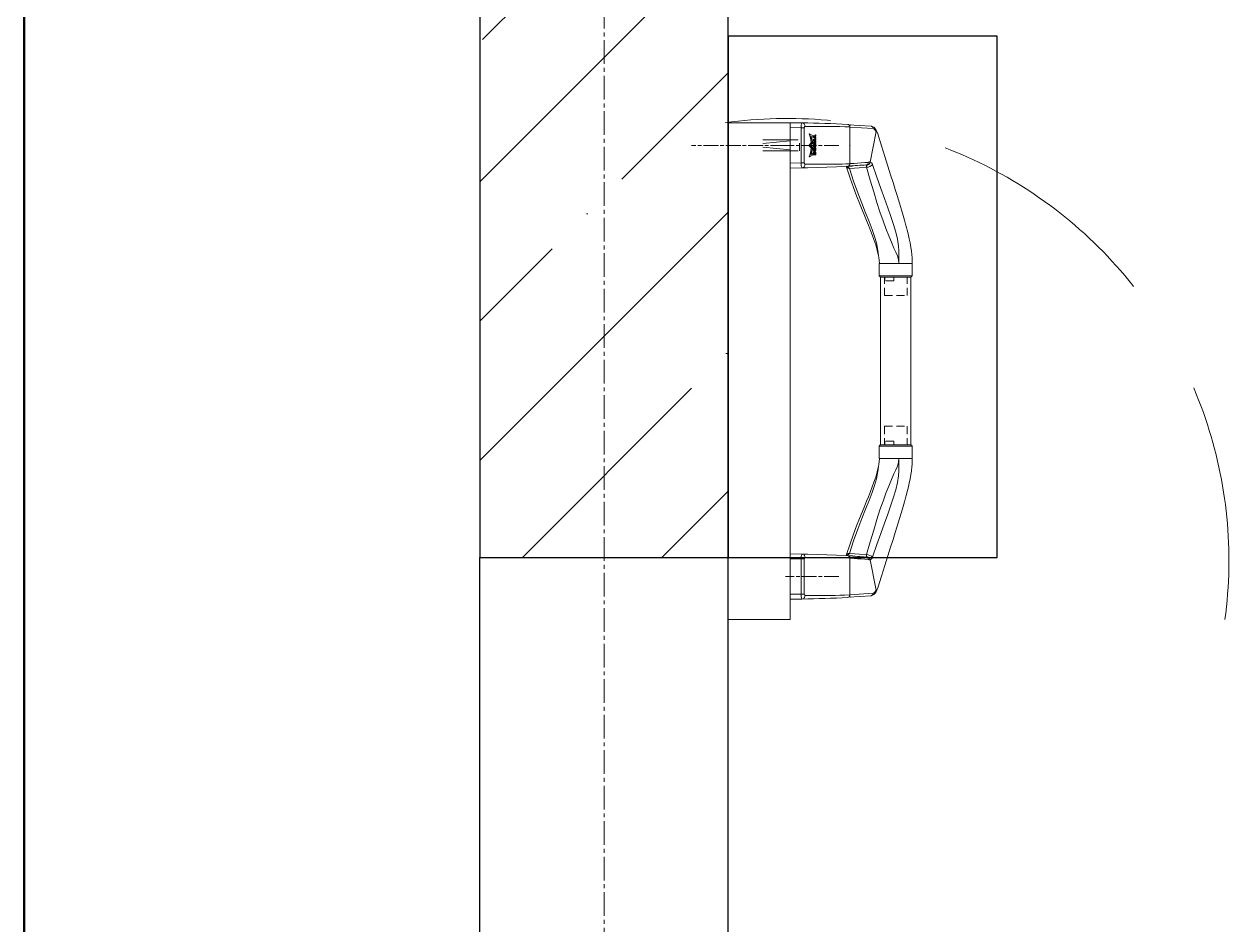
# Model space of a CAD drawing. Header units: millimetres. Extents: x -7155 to 483283, y -227682 to 148426.
# Drawn here: x 27133 to 28103, y 80334 to 81059 of the extents above; entities that cross this region are included whole.
import ezdxf

# ---------------------------------------------------------------- set-up
doc = ezdxf.new("R2010")
doc.units = ezdxf.units.MM
for name, pattern in [('CENTER2', [28.575, 19.05, -3.175, 3.175, -3.175]), ('CENTERLINE', [30, 12, -1.5, 3, -1.5, 12]), ('DASHED', [19.05, 12.7, -6.35]), ('HIDDEN', [9.525, 6.35, -3.175])]:
    doc.linetypes.add(name, pattern=pattern)
for name, color, linetype, lineweight in [('АР_Двери_внутренние_антипаника', 7, 'Continuous', 0), ('АР_Стены ЖБ', 7, 'Continuous', 30), ('АР_Штриховка', 8, 'Continuous', 0)]:
    doc.layers.add(name, color=color, linetype=linetype, lineweight=lineweight)
for name, color, linetype, lineweight, true_color in [('АР_Оси_РД_100', 7, 'Continuous', 0, 0x525252), ('МАГНИТЫ', 7, 'Continuous', 0, 0xd100d1), ('РД_Витраж_вн', 7, 'Continuous', 25, 0x148aff), ('РД_Оси_100', 7, 'Continuous', 0, 0x525252)]:
    doc.layers.add(name, color=color, linetype=linetype, lineweight=lineweight, true_color=true_color)

# ---------------------------------------------------------------- blocks, each defined once
blk = doc.blocks.new('СОШ_2200_АР_ОСИ_М100_28.05.24')
at = {"layer": 'АР_Оси_РД_100', "linetype": 'CENTER2'}
blk.add_line((27600, -6155), (27600, 139938.679), dxfattribs=at)

msp = doc.modelspace()

# ---------------------------------------------------------------- hatches: boundary and pattern name
at = {"layer": 'АР_Штриховка', "linetype": 'Continuous', "lineweight": 5, "true_color": 0x000000}
h = msp.add_hatch(dxfattribs=at)
h.set_pattern_fill('ANSI35', color=18, scale=25, angle=-360, style=0)
h.paths.add_polyline_path([(27700, 81420), (27500, 81420), (27500, 80630), (27700, 80630)], flags=0)

# ---------------------------------------------------------------- linework, layer by layer
at = {"color": 1, "lineweight": 50}
msp.add_lwpolyline([(27133, 85583), (27133, 78414)], dxfattribs=at)
at = {"layer": 'АР_Двери_внутренние_антипаника', "color": 18, "true_color": 0x000000}
for p, q in [((27750, 80980), (27700, 80980)), ((27700, 80980), (27700, 80580)), ((27750, 80580), (27750, 80980)), ((27700, 80580), (27750, 80580))]:
    msp.add_line(p, q, dxfattribs=at)
at = {"layer": 'АР_Двери_внутренние_антипаника', "color": 18, "linetype": 'Continuous', "true_color": 0x000000}
for p, q in [((27750, 80943.56), (27750, 80980.06)), ((27750, 80980.06), (27759.39, 80979.95)), ((27758.73, 80975.96), (27750, 80976.06)), ((27758.73, 80975.96), (27758.76, 80976.74)), ((27758.73, 80947.66), (27758.73, 80975.96)), ((27758.73, 80975.96), (27761.25, 80975.96)), ((27758.76, 80976.74), (27758.8, 80977.51)), ((27758.8, 80977.51), (27758.87, 80978.23)), ((27758.87, 80978.23), (27758.96, 80978.86)), ((27758.96, 80978.86), (27759.17, 80979.66)), ((27759.17, 80979.66), (27759.39, 80979.95)), ((27760.31, 80979.73), (27759.39, 80979.95)), ((27760.76, 80979.46), (27760.31, 80979.73)), ((27761.15, 80979.08), (27760.76, 80979.46)), ((27761.47, 80978.62), (27761.15, 80979.08)), ((27761.27, 80976.17), (27761.25, 80975.96)), ((27761.25, 80975.96), (27761.25, 80947.66)), ((27761.3, 80976.37), (27761.27, 80976.17)), ((27761.43, 80976.71), (27761.3, 80976.37)), ((27761.63, 80976.95), (27761.43, 80976.71)), ((27761.7, 80978.1), (27761.47, 80978.62)), ((27761.87, 80977.03), (27761.63, 80976.95)), ((27761.87, 80977.03), (27761.7, 80978.1)), ((27765.46, 80976.99), (27761.87, 80977.03)), ((27765.1, 80970.99), (27765.96, 80968.78)), ((27765.1, 80970.99), (27765.33, 80970.99)), ((27768.43, 80969.46), (27765.33, 80970.99)), ((27765.33, 80970.99), (27766.19, 80968.78)), ((27769.65, 80976.98), (27765.46, 80976.99)), ((27773.4, 80976.99), (27769.65, 80976.98)), ((27778.1, 80977.01), (27773.4, 80976.99)), ((27782.03, 80977.01), (27778.1, 80977.01)), ((27786.16, 80976.99), (27782.03, 80977.01)), ((27789.9, 80976.94), (27786.16, 80976.99)), ((27793.88, 80976.83), (27789.9, 80976.94)), ((27797.95, 80976.65), (27793.88, 80976.83)), ((27796.3, 80978.64), (27796.94, 80978.47)), ((27796.94, 80978.47), (27797.47, 80978.03)), ((27796.96, 80978.45), (27805.79, 80977.9)), ((27797.47, 80978.03), (27797.82, 80977.39)), ((27797.82, 80977.39), (27797.95, 80976.65)), ((27797.95, 80946.97), (27797.95, 80976.65)), ((27797.95, 80947.13), (27797.95, 80976.49)), ((27816.67, 80975.24), (27797.95, 80976.49)), ((27798.82, 80978.34), (27798.49, 80978.36)), ((27805.79, 80977.9), (27815.09, 80977.24)), ((27814.37, 80948.39), (27819.08, 80972.92)), ((27815.39, 80977.15), (27815.09, 80977.24)), ((27815.7, 80977.06), (27815.39, 80977.15)), ((27816.23, 80976.61), (27815.7, 80977.06)), ((27817.24, 80976.39), (27815.7, 80977.06)), ((27816.58, 80975.95), (27816.23, 80976.61)), ((27816.67, 80975.24), (27816.58, 80975.95)), ((27817.31, 80975.01), (27816.67, 80975.24)), ((27818.91, 80974.57), (27817.24, 80976.39)), ((27817.98, 80974.4), (27817.31, 80975.01)), ((27819.08, 80972.92), (27817.98, 80974.4)), ((27818.97, 80974.49), (27818.89, 80974.56)), ((27819.75, 80972.91), (27818.91, 80974.57)), ((27819.2, 80973.74), (27818.97, 80974.49)), ((27819.08, 80972.92), (27819.2, 80973.74)), ((27820.37, 80971), (27819.75, 80972.91)), ((27823.4, 80961.47), (27820.37, 80971)), ((27750, 80966.31), (27727.75, 80966.31)), ((27727.75, 80963.24), (27750, 80965.54)), ((27766.91, 80963.75), (27764.97, 80961.81)), ((27764.97, 80961.81), (27766.91, 80959.87)), ((27764.97, 80961.81), (27765.2, 80961.81)), ((27767.14, 80963.75), (27765.2, 80961.81)), ((27765.2, 80961.81), (27767.14, 80959.87)), ((27765.96, 80968.78), (27766.57, 80966.34)), ((27766.19, 80968.78), (27766.8, 80966.34)), ((27766.46, 80961.81), (27767.91, 80963.26)), ((27767.91, 80960.35), (27766.46, 80961.81)), ((27766.57, 80966.34), (27766.91, 80963.75)), ((27766.8, 80966.34), (27767.14, 80963.75)), ((27766.91, 80963.75), (27767.14, 80963.75)), ((27767.4, 80967.21), (27766.93, 80969.06)), ((27766.93, 80969.06), (27768.43, 80968.32)), ((27766.97, 80968.92), (27768.2, 80968.32)), ((27767.73, 80965.26), (27767.4, 80967.21)), ((27767.91, 80963.26), (27767.73, 80965.26)), ((27768.2, 80968.32), (27768.43, 80968.32)), ((27768.43, 80968.32), (27768.43, 80969.46)), ((27770.3, 80970.25), (27768.56, 80969.54)), ((27768.56, 80969.54), (27768.79, 80969.54)), ((27768.56, 80969.54), (27768.56, 80968.01)), ((27768.56, 80968.01), (27768.79, 80968.01)), ((27768.56, 80968.01), (27770.3, 80967.3)), ((27768.56, 80966.88), (27768.79, 80966.88)), ((27768.56, 80966.88), (27768.56, 80965.61)), ((27768.56, 80965.61), (27768.79, 80965.61)), ((27768.56, 80965.61), (27769.54, 80965.22)), ((27769.54, 80964.95), (27768.56, 80964.56)), ((27768.56, 80964.56), (27768.79, 80964.56)), ((27768.56, 80964.56), (27768.56, 80963.3)), ((27768.56, 80963.3), (27768.79, 80963.3)), ((27768.57, 80961.98), (27768.56, 80961.81)), ((27768.56, 80961.81), (27768.56, 80960.28)), ((27768.56, 80961.81), (27768.79, 80961.81)), ((27768.59, 80962.13), (27768.57, 80961.98)), ((27768.63, 80962.28), (27768.59, 80962.13)), ((27768.69, 80962.41), (27768.63, 80962.28)), ((27768.76, 80962.52), (27768.69, 80962.41)), ((27768.83, 80962.6), (27768.76, 80962.52)), ((27770.54, 80970.25), (27768.79, 80969.54)), ((27768.79, 80969.54), (27768.79, 80968.01)), ((27768.79, 80968.01), (27770.54, 80967.3)), ((27770.54, 80966.88), (27768.79, 80966.88)), ((27768.79, 80966.88), (27768.79, 80965.61)), ((27768.79, 80965.61), (27769.77, 80965.22)), ((27769.77, 80964.95), (27768.79, 80964.56)), ((27768.79, 80964.56), (27768.79, 80963.3)), ((27768.79, 80963.3), (27770.54, 80963.3)), ((27768.8, 80961.98), (27768.79, 80961.81)), ((27768.79, 80961.81), (27768.79, 80960.28)), ((27768.82, 80962.13), (27768.8, 80961.98)), ((27768.86, 80962.28), (27768.82, 80962.13)), ((27768.92, 80962.66), (27768.83, 80962.6)), ((27768.92, 80962.41), (27768.86, 80962.28)), ((27769.01, 80962.7), (27768.92, 80962.66)), ((27768.99, 80962.52), (27768.92, 80962.41)), ((27769.07, 80962.6), (27768.99, 80962.52)), ((27769.07, 80962.7), (27769.01, 80962.7)), ((27769.15, 80962.66), (27769.07, 80962.6)), ((27769.12, 80961.68), (27769.11, 80961.63)), ((27769.11, 80961.63), (27769.11, 80961.57)), ((27769.11, 80961.57), (27769.11, 80960.92)), ((27769.13, 80961.73), (27769.12, 80961.68)), ((27769.15, 80961.77), (27769.13, 80961.73)), ((27769.24, 80962.7), (27769.15, 80962.66)), ((27769.17, 80961.81), (27769.15, 80961.77)), ((27769.2, 80961.84), (27769.17, 80961.81)), ((27769.23, 80961.86), (27769.2, 80961.84)), ((27769.23, 80961.83), (27769.21, 80961.85)), ((27769.25, 80961.87), (27769.23, 80961.86)), ((27769.26, 80961.79), (27769.23, 80961.83)), ((27769.34, 80962.7), (27769.24, 80962.7)), ((27769.92, 80969.23), (27769.25, 80969.02)), ((27769.25, 80969.02), (27769.25, 80968.52)), ((27769.25, 80968.52), (27769.92, 80968.31)), ((27769.29, 80961.88), (27769.25, 80961.87)), ((27769.28, 80961.74), (27769.26, 80961.79)), ((27769.28, 80961.88), (27769.37, 80961.88)), ((27769.3, 80961.69), (27769.28, 80961.74)), ((27769.37, 80961.88), (27769.29, 80961.88)), ((27769.31, 80961.63), (27769.3, 80961.69)), ((27769.31, 80961.57), (27769.31, 80961.63)), ((27769.31, 80960.92), (27769.31, 80961.57)), ((27769.31, 80961.57), (27769.54, 80961.57)), ((27769.34, 80965.9), (27769.34, 80966.15)), ((27769.34, 80966.15), (27770.54, 80966.15)), ((27770.54, 80965.41), (27769.34, 80965.9)), ((27769.34, 80964.28), (27770.54, 80964.77)), ((27769.34, 80964.03), (27769.34, 80964.28)), ((27770.54, 80964.03), (27769.34, 80964.03)), ((27769.43, 80962.68), (27769.34, 80962.7)), ((27769.4, 80961.87), (27769.37, 80961.88)), ((27769.43, 80961.85), (27769.4, 80961.87)), ((27769.52, 80962.62), (27769.43, 80962.68)), ((27769.46, 80961.83), (27769.43, 80961.85)), ((27769.49, 80961.79), (27769.46, 80961.83)), ((27769.51, 80961.74), (27769.49, 80961.79)), ((27769.53, 80961.69), (27769.51, 80961.74)), ((27769.6, 80962.54), (27769.52, 80962.62)), ((27769.54, 80961.63), (27769.53, 80961.69)), ((27769.54, 80965.22), (27769.77, 80965.22)), ((27769.54, 80965.22), (27769.54, 80964.95)), ((27769.54, 80964.95), (27769.77, 80964.95)), ((27769.54, 80961.57), (27769.54, 80961.63)), ((27769.54, 80960.92), (27769.54, 80961.57)), ((27769.67, 80962.44), (27769.6, 80962.54)), ((27769.73, 80962.32), (27769.67, 80962.44)), ((27769.69, 80968.38), (27769.69, 80969.16)), ((27770.3, 80962.78), (27769.73, 80962.32)), ((27769.77, 80962.17), (27769.73, 80962.32)), ((27769.77, 80965.22), (27769.77, 80964.95)), ((27770.54, 80962.78), (27769.77, 80962.17)), ((27769.82, 80961.39), (27770.54, 80961.89)), ((27769.82, 80960.92), (27769.82, 80961.39)), ((27769.92, 80968.31), (27769.92, 80969.23)), ((27770.23, 80969.33), (27770.54, 80969.42)), ((27770.23, 80968.22), (27770.23, 80969.33)), ((27770.54, 80968.12), (27770.23, 80968.22)), ((27770.3, 80970.25), (27770.54, 80970.25)), ((27770.3, 80967.3), (27770.54, 80967.3)), ((27770.3, 80962.78), (27770.54, 80962.78)), ((27770.54, 80969.42), (27770.54, 80970.25)), ((27770.54, 80967.3), (27770.54, 80968.12)), ((27770.54, 80966.15), (27770.54, 80966.88)), ((27770.54, 80964.77), (27770.54, 80965.41)), ((27770.54, 80963.3), (27770.54, 80964.03)), ((27770.54, 80961.89), (27770.54, 80962.78)), ((27826.13, 80952.87), (27823.4, 80961.47)), ((27750, 80958.08), (27727.75, 80960.38)), ((27750, 80957.31), (27727.75, 80957.31)), ((27765.96, 80954.84), (27765.1, 80952.63)), ((27765.1, 80952.63), (27765.33, 80952.63)), ((27766.19, 80954.84), (27765.33, 80952.63)), ((27765.33, 80952.63), (27768.43, 80954.16)), ((27766.57, 80957.28), (27765.96, 80954.84)), ((27766.8, 80957.28), (27766.19, 80954.84)), ((27766.91, 80959.87), (27766.57, 80957.28)), ((27767.14, 80959.87), (27766.8, 80957.28)), ((27766.91, 80959.87), (27767.14, 80959.87)), ((27766.93, 80954.56), (27767.4, 80956.41)), ((27768.43, 80955.3), (27766.93, 80954.56)), ((27768.2, 80955.3), (27766.97, 80954.69)), ((27767.4, 80956.41), (27767.73, 80958.36)), ((27767.73, 80958.36), (27767.91, 80960.35)), ((27768.2, 80955.3), (27768.43, 80955.3)), ((27768.43, 80954.16), (27768.43, 80955.3)), ((27768.56, 80960.28), (27768.79, 80960.28)), ((27768.57, 80958.97), (27768.56, 80958.8)), ((27768.56, 80958.8), (27768.79, 80958.8)), ((27768.56, 80958.8), (27768.56, 80958.21)), ((27768.56, 80958.21), (27768.79, 80958.21)), ((27768.56, 80958.21), (27768.57, 80958.02)), ((27768.57, 80955.94), (27768.56, 80955.77)), ((27768.56, 80955.77), (27768.56, 80954.23)), ((27768.56, 80955.77), (27768.79, 80955.77)), ((27768.56, 80954.23), (27768.79, 80954.23)), ((27768.59, 80959.13), (27768.57, 80958.97)), ((27768.57, 80958.02), (27768.6, 80957.84)), ((27768.59, 80956.1), (27768.57, 80955.94)), ((27768.63, 80959.28), (27768.59, 80959.13)), ((27768.63, 80956.25), (27768.59, 80956.1)), ((27768.6, 80957.84), (27768.65, 80957.68)), ((27768.69, 80959.42), (27768.63, 80959.28)), ((27768.69, 80956.39), (27768.63, 80956.25)), ((27768.65, 80957.68), (27768.72, 80957.53)), ((27768.76, 80959.53), (27768.69, 80959.42)), ((27768.76, 80956.51), (27768.69, 80956.39)), ((27768.72, 80957.53), (27768.8, 80957.41)), ((27768.84, 80959.63), (27768.76, 80959.53)), ((27768.84, 80956.61), (27768.76, 80956.51)), ((27768.79, 80960.28), (27770.54, 80960.28)), ((27768.8, 80958.97), (27768.79, 80958.8)), ((27768.79, 80958.8), (27768.79, 80958.21)), ((27768.79, 80958.21), (27768.8, 80958.02)), ((27768.8, 80955.94), (27768.79, 80955.77)), ((27768.79, 80955.77), (27768.79, 80954.23)), ((27768.79, 80954.23), (27770.54, 80954.23)), ((27768.82, 80959.13), (27768.8, 80958.97)), ((27768.8, 80958.02), (27768.83, 80957.84)), ((27768.8, 80957.41), (27768.9, 80957.32)), ((27768.82, 80956.1), (27768.8, 80955.94)), ((27768.86, 80959.28), (27768.82, 80959.13)), ((27768.86, 80956.25), (27768.82, 80956.1)), ((27768.83, 80957.84), (27768.88, 80957.68)), ((27768.92, 80959.7), (27768.84, 80959.63)), ((27768.92, 80956.68), (27768.84, 80956.61)), ((27768.92, 80959.42), (27768.86, 80959.28)), ((27768.92, 80956.39), (27768.86, 80956.25)), ((27768.88, 80957.68), (27768.95, 80957.53)), ((27768.9, 80957.32), (27769, 80957.27)), ((27769.02, 80959.74), (27768.92, 80959.7)), ((27768.99, 80959.53), (27768.92, 80959.42)), ((27769.02, 80956.72), (27768.92, 80956.68)), ((27768.99, 80956.51), (27768.92, 80956.39)), ((27768.95, 80957.53), (27769.04, 80957.41)), ((27769.07, 80959.63), (27768.99, 80959.53)), ((27769.07, 80956.61), (27768.99, 80956.51)), ((27769, 80957.27), (27769.11, 80957.25)), ((27769.11, 80959.76), (27769.02, 80959.74)), ((27769.11, 80956.73), (27769.02, 80956.72)), ((27769.04, 80957.41), (27769.13, 80957.32)), ((27769.15, 80959.7), (27769.07, 80959.63)), ((27769.15, 80956.68), (27769.07, 80956.61)), ((27769.11, 80960.92), (27769.54, 80960.92)), ((27769.11, 80959.76), (27769.34, 80959.76)), ((27769.11, 80957.25), (27769.34, 80957.25)), ((27769.11, 80956.73), (27769.34, 80956.73)), ((27769.13, 80957.32), (27769.24, 80957.27)), ((27769.25, 80959.74), (27769.15, 80959.7)), ((27769.17, 80958.75), (27769.15, 80958.68)), ((27769.15, 80958.68), (27769.15, 80958.6)), ((27769.15, 80958.6), (27769.15, 80958.41)), ((27769.15, 80958.41), (27769.15, 80958.34)), ((27769.15, 80958.34), (27769.16, 80958.27)), ((27769.25, 80956.72), (27769.15, 80956.68)), ((27769.17, 80955.83), (27769.15, 80955.75)), ((27769.15, 80955.75), (27769.15, 80955.68)), ((27769.15, 80955.68), (27769.15, 80954.97)), ((27769.15, 80954.97), (27770.18, 80954.97)), ((27769.16, 80958.27), (27769.18, 80958.21)), ((27769.19, 80958.82), (27769.17, 80958.75)), ((27769.19, 80955.9), (27769.17, 80955.83)), ((27769.18, 80958.21), (27769.2, 80958.15)), ((27769.22, 80958.88), (27769.19, 80958.82)), ((27769.22, 80955.96), (27769.19, 80955.9)), ((27769.2, 80958.15), (27769.23, 80958.1)), ((27769.25, 80958.93), (27769.22, 80958.88)), ((27769.25, 80956.01), (27769.22, 80955.96)), ((27769.23, 80958.1), (27769.26, 80958.06)), ((27769.24, 80957.27), (27769.34, 80957.25)), ((27769.34, 80959.76), (27769.25, 80959.74)), ((27769.29, 80958.97), (27769.25, 80958.93)), ((27769.34, 80956.73), (27769.25, 80956.72)), ((27769.29, 80956.05), (27769.25, 80956.01)), ((27769.26, 80958.06), (27769.3, 80958.04)), ((27769.33, 80958.99), (27769.29, 80958.97)), ((27769.33, 80956.07), (27769.29, 80956.05)), ((27769.3, 80958.04), (27769.34, 80958.02)), ((27769.38, 80959), (27769.33, 80958.99)), ((27769.38, 80956.08), (27769.33, 80956.07)), ((27769.98, 80959.76), (27769.34, 80959.76)), ((27769.34, 80958.02), (27769.38, 80958.01)), ((27769.34, 80957.25), (27769.98, 80957.25)), ((27769.98, 80956.73), (27769.34, 80956.73)), ((27769.95, 80959), (27769.38, 80959)), ((27769.38, 80958.01), (27769.95, 80958.01)), ((27769.95, 80956.08), (27769.38, 80956.08)), ((27769.71, 80959), (27769.95, 80959)), ((27769.75, 80958.99), (27769.71, 80959)), ((27769.71, 80958.01), (27769.76, 80958.02)), ((27769.71, 80956.08), (27769.95, 80956.08)), ((27769.75, 80956.07), (27769.71, 80956.08)), ((27769.79, 80958.97), (27769.75, 80958.99)), ((27769.79, 80956.05), (27769.75, 80956.07)), ((27769.76, 80958.02), (27769.8, 80958.04)), ((27769.83, 80958.94), (27769.79, 80958.97)), ((27769.83, 80956.02), (27769.79, 80956.05)), ((27769.8, 80958.04), (27769.84, 80958.08)), ((27770.54, 80960.92), (27769.82, 80960.92)), ((27769.86, 80958.9), (27769.83, 80958.94)), ((27769.86, 80955.98), (27769.83, 80956.02)), ((27769.84, 80958.08), (27769.88, 80958.13)), ((27769.89, 80958.86), (27769.86, 80958.9)), ((27769.89, 80955.93), (27769.86, 80955.98)), ((27769.88, 80958.13), (27769.91, 80958.19)), ((27769.91, 80958.8), (27769.89, 80958.86)), ((27769.91, 80955.88), (27769.89, 80955.93)), ((27769.93, 80958.74), (27769.91, 80958.8)), ((27769.91, 80958.19), (27769.93, 80958.26)), ((27769.93, 80955.81), (27769.91, 80955.88)), ((27769.94, 80958.67), (27769.93, 80958.74)), ((27769.93, 80958.26), (27769.94, 80958.33)), ((27769.94, 80955.75), (27769.93, 80955.81)), ((27769.95, 80958.6), (27769.94, 80958.67)), ((27769.94, 80958.33), (27769.95, 80958.41)), ((27769.95, 80955.68), (27769.94, 80955.75)), ((27769.99, 80958.99), (27769.95, 80959)), ((27769.95, 80958.6), (27770.18, 80958.6)), ((27769.95, 80958.41), (27769.95, 80958.6)), ((27769.95, 80958.41), (27770.18, 80958.41)), ((27769.95, 80958.01), (27769.99, 80958.02)), ((27769.99, 80956.07), (27769.95, 80956.08)), ((27769.95, 80954.97), (27769.95, 80955.68)), ((27769.95, 80955.68), (27770.18, 80955.68)), ((27770.09, 80959.74), (27769.98, 80959.76)), ((27769.98, 80957.25), (27770.08, 80957.26)), ((27770.09, 80956.72), (27769.98, 80956.73)), ((27770.02, 80958.97), (27769.99, 80958.99)), ((27769.99, 80958.02), (27770.03, 80958.04)), ((27770.02, 80956.05), (27769.99, 80956.07)), ((27770.06, 80958.94), (27770.02, 80958.97)), ((27770.06, 80956.02), (27770.02, 80956.05)), ((27770.03, 80958.04), (27770.07, 80958.08)), ((27770.09, 80958.9), (27770.06, 80958.94)), ((27770.09, 80955.98), (27770.06, 80956.02)), ((27770.07, 80958.08), (27770.11, 80958.13)), ((27770.08, 80957.26), (27770.17, 80957.31)), ((27770.19, 80959.69), (27770.09, 80959.74)), ((27770.12, 80958.86), (27770.09, 80958.9)), ((27770.19, 80956.66), (27770.09, 80956.72)), ((27770.12, 80955.93), (27770.09, 80955.98)), ((27770.11, 80958.13), (27770.14, 80958.19)), ((27770.15, 80958.8), (27770.12, 80958.86)), ((27770.15, 80955.88), (27770.12, 80955.93)), ((27770.14, 80958.19), (27770.16, 80958.26)), ((27770.16, 80958.74), (27770.15, 80958.8)), ((27770.16, 80955.81), (27770.15, 80955.88)), ((27770.17, 80958.67), (27770.16, 80958.74)), ((27770.16, 80958.26), (27770.17, 80958.33)), ((27770.17, 80955.75), (27770.16, 80955.81)), ((27770.18, 80958.6), (27770.17, 80958.67)), ((27770.17, 80958.33), (27770.18, 80958.41)), ((27770.17, 80957.31), (27770.26, 80957.38)), ((27770.18, 80955.68), (27770.17, 80955.75)), ((27770.18, 80958.41), (27770.18, 80958.6)), ((27770.18, 80954.97), (27770.18, 80955.68)), ((27770.29, 80959.6), (27770.19, 80959.69)), ((27770.29, 80956.57), (27770.19, 80956.66)), ((27770.26, 80957.38), (27770.34, 80957.47)), ((27770.37, 80959.48), (27770.29, 80959.6)), ((27770.37, 80956.45), (27770.29, 80956.57)), ((27770.34, 80957.47), (27770.41, 80957.59)), ((27770.44, 80959.33), (27770.37, 80959.48)), ((27770.44, 80956.31), (27770.37, 80956.45)), ((27770.41, 80957.59), (27770.46, 80957.73)), ((27770.49, 80959.17), (27770.44, 80959.33)), ((27770.49, 80956.14), (27770.44, 80956.31)), ((27770.46, 80957.73), (27770.5, 80957.88)), ((27770.53, 80958.99), (27770.49, 80959.17)), ((27770.53, 80955.96), (27770.49, 80956.14)), ((27770.5, 80957.88), (27770.53, 80958.04)), ((27770.54, 80958.8), (27770.53, 80958.99)), ((27770.53, 80958.04), (27770.54, 80958.21)), ((27770.54, 80955.77), (27770.53, 80955.96)), ((27770.54, 80960.28), (27770.54, 80960.92)), ((27770.54, 80958.21), (27770.54, 80958.8)), ((27770.54, 80954.23), (27770.54, 80955.77)), ((27828.58, 80945.14), (27826.13, 80952.87)), ((27750, 80947.56), (27758.73, 80947.66)), ((27759.39, 80943.67), (27750, 80943.56)), ((27758.73, 80947.66), (27761.25, 80947.66)), ((27758.76, 80946.88), (27758.73, 80947.66)), ((27758.8, 80946.11), (27758.76, 80946.88)), ((27758.87, 80945.39), (27758.8, 80946.11)), ((27758.96, 80944.76), (27758.87, 80945.39)), ((27759.17, 80943.96), (27758.96, 80944.76)), ((27759.39, 80943.67), (27759.17, 80943.96)), ((27759.39, 80943.67), (27760.31, 80943.89)), ((27761.48, 80943.71), (27759.39, 80943.67)), ((27760.31, 80943.89), (27760.76, 80944.16)), ((27760.76, 80944.16), (27761.15, 80944.54)), ((27761.15, 80944.54), (27761.47, 80945)), ((27761.25, 80947.66), (27761.27, 80947.45)), ((27761.27, 80947.45), (27761.3, 80947.25)), ((27761.3, 80947.25), (27761.36, 80947.07)), ((27761.36, 80947.07), (27761.43, 80946.91)), ((27761.43, 80946.91), (27761.63, 80946.67)), ((27761.47, 80945), (27761.7, 80945.52)), ((27763.72, 80943.76), (27761.48, 80943.71)), ((27761.63, 80946.67), (27761.87, 80946.58)), ((27761.7, 80945.52), (27761.87, 80946.58)), ((27761.87, 80946.58), (27765.53, 80946.63)), ((27794.86, 80944.9), (27763.72, 80943.76)), ((27765.53, 80946.63), (27769.81, 80946.64)), ((27769.81, 80946.64), (27773.65, 80946.63)), ((27773.65, 80946.63), (27778.38, 80946.61)), ((27778.38, 80946.61), (27782.34, 80946.61)), ((27782.34, 80946.61), (27785.6, 80946.62)), ((27785.6, 80946.62), (27788.5, 80946.66)), ((27788.5, 80946.66), (27791.63, 80946.72)), ((27791.63, 80946.72), (27794.74, 80946.83)), ((27794.74, 80946.83), (27797.95, 80946.97)), ((27794.86, 80944.9), (27795.33, 80944.21)), ((27796.3, 80944.97), (27794.89, 80944.9)), ((27795.14, 80944.91), (27797.14, 80945.02)), ((27795.26, 80944.92), (27795.87, 80944.77)), ((27795.33, 80944.21), (27798.2, 80935.47)), ((27795.33, 80944.21), (27795.53, 80943.86)), ((27795.53, 80943.86), (27795.9, 80943.58)), ((27795.87, 80944.77), (27796.01, 80944.68)), ((27795.9, 80943.58), (27796.39, 80943.39)), ((27796.01, 80944.68), (27796.17, 80944.55)), ((27796.17, 80944.55), (27796.38, 80944.41)), ((27796.94, 80945.15), (27796.3, 80944.97)), ((27796.38, 80944.41), (27796.87, 80944.08)), ((27796.39, 80943.39), (27797.61, 80943.26)), ((27796.87, 80944.08), (27797.51, 80943.49)), ((27797.47, 80945.59), (27796.94, 80945.15)), ((27797.14, 80945.02), (27797.14, 80945.18)), ((27797.14, 80945.02), (27798.66, 80945.1)), ((27797.83, 80946.23), (27797.47, 80945.59)), ((27797.51, 80943.49), (27797.61, 80943.26)), ((27798.06, 80943.29), (27797.61, 80943.26)), ((27797.61, 80943.26), (27801, 80932.98)), ((27797.95, 80946.97), (27797.83, 80946.23)), ((27797.91, 80946.75), (27797.92, 80946.79)), ((27797.92, 80946.79), (27797.95, 80947.13)), ((27797.95, 80947.13), (27801.29, 80947.33)), ((27805.55, 80943.74), (27798.06, 80943.29)), ((27798.66, 80945.1), (27799.69, 80945.16)), ((27799.69, 80945.16), (27800.22, 80945.19)), ((27800.22, 80945.19), (27800.18, 80945.19)), ((27800.25, 80945.37), (27800.42, 80945.38)), ((27800.25, 80945.19), (27800.25, 80945.37)), ((27800.42, 80945.38), (27800.97, 80945.41)), ((27800.97, 80945.41), (27800.93, 80945.41)), ((27801.29, 80947.33), (27804.16, 80947.51)), ((27804.16, 80947.51), (27807.03, 80947.69)), ((27811.17, 80944.12), (27805.55, 80943.74)), ((27807.03, 80947.69), (27809.9, 80947.89)), ((27809.9, 80947.89), (27812.76, 80948.09)), ((27811.17, 80945.84), (27811.23, 80945.98)), ((27811.19, 80945.75), (27811.17, 80945.84)), ((27811.24, 80944.13), (27811.17, 80944.12)), ((27811.78, 80946.27), (27811.18, 80946.09)), ((27811.26, 80946.09), (27811.18, 80946.09)), ((27811.26, 80945.65), (27811.19, 80945.75)), ((27811.21, 80944.36), (27811.22, 80944.59)), ((27811.24, 80944.13), (27811.21, 80944.36)), ((27811.22, 80944.59), (27811.32, 80945.01)), ((27811.23, 80945.98), (27811.26, 80946.09)), ((27812.61, 80944.3), (27811.24, 80944.13)), ((27814.39, 80933.8), (27811.24, 80944.13)), ((27812.24, 80945.89), (27811.26, 80945.65)), ((27811.35, 80945.51), (27811.26, 80945.65)), ((27811.32, 80945.01), (27811.35, 80945.51)), ((27812.32, 80946.72), (27811.78, 80946.27)), ((27813.21, 80946.51), (27812.24, 80945.89)), ((27812.66, 80947.38), (27812.32, 80946.72)), ((27814.1, 80944.78), (27812.61, 80944.3)), ((27812.76, 80948.09), (27812.66, 80947.38)), ((27812.76, 80948.09), (27812.93, 80948.13)), ((27812.93, 80948.13), (27813.02, 80948.17)), ((27813.02, 80948.17), (27813.08, 80948.19)), ((27813.08, 80948.19), (27813.1, 80948.21)), ((27813.1, 80948.21), (27813.12, 80948.22)), ((27813.12, 80948.22), (27813.12, 80948.22)), ((27813.12, 80948.22), (27813.13, 80948.22)), ((27813.13, 80948.22), (27813.53, 80948.44)), ((27813.13, 80948.22), (27813.13, 80948.22)), ((27813.13, 80948.22), (27813.13, 80948.22)), ((27813.13, 80948.22), (27813.13, 80948.22)), ((27813.13, 80948.22), (27813.13, 80948.22)), ((27813.13, 80948.22), (27813.13, 80948.22)), ((27813.13, 80948.22), (27813.13, 80948.22)), ((27813.13, 80948.22), (27813.13, 80948.22)), ((27813.13, 80948.22), (27813.13, 80948.22)), ((27813.13, 80948.22), (27813.13, 80948.22)), ((27813.97, 80947.41), (27813.21, 80946.51)), ((27813.53, 80948.44), (27814, 80948.55)), ((27814.37, 80948.39), (27813.97, 80947.41)), ((27814, 80948.55), (27814.2, 80948.5)), ((27815.38, 80945.49), (27814.1, 80944.78)), ((27814.2, 80948.5), (27814.37, 80948.39)), ((27814.37, 80948.39), (27815.34, 80947.63)), ((27815.34, 80947.63), (27815.83, 80947.07)), ((27816.21, 80946.26), (27815.38, 80945.49)), ((27815.83, 80947.07), (27816.21, 80946.26)), ((27816.21, 80946.26), (27819.55, 80936.15)), ((27830.78, 80938.2), (27828.58, 80945.14)), ((27798.2, 80935.47), (27800.9, 80927.79)), ((27801, 80932.98), (27804.35, 80923.65)), ((27817.16, 80924.44), (27814.39, 80933.8)), ((27819.55, 80936.15), (27822.79, 80927.12)), ((27832.75, 80931.96), (27830.78, 80938.2)), ((27834.51, 80926.36), (27832.75, 80931.96)), ((27800.9, 80927.79), (27803.41, 80921.07)), ((27804.35, 80923.65), (27807.59, 80915.18)), ((27819.71, 80915.93), (27817.16, 80924.44)), ((27822.79, 80927.12), (27825.84, 80918.97)), ((27836.07, 80921.33), (27834.51, 80926.36)), ((27803.41, 80921.07), (27805.71, 80915.17)), ((27805.71, 80915.17), (27807.81, 80909.95)), ((27807.59, 80915.18), (27810.62, 80907.49)), ((27822.2, 80908.2), (27819.71, 80915.93)), ((27825.84, 80918.97), (27828.61, 80911.48)), ((27837.97, 80915.16), (27836.07, 80921.33)), ((27839.56, 80909.89), (27837.97, 80915.16)), ((27807.81, 80909.95), (27809.7, 80905.32)), ((27809.7, 80905.32), (27811.39, 80901.21)), ((27810.62, 80907.49), (27813.38, 80900.51)), ((27824.68, 80901.17), (27822.2, 80908.2)), ((27828.61, 80911.48), (27831.07, 80904.5)), ((27831.07, 80904.5), (27833.21, 80898.01)), ((27840.88, 80905.42), (27839.56, 80909.89)), ((27841.97, 80901.63), (27840.88, 80905.42)), ((27811.39, 80901.21), (27812.88, 80897.56)), ((27812.88, 80897.56), (27814.58, 80893.31)), ((27813.38, 80900.51), (27815.79, 80894.17)), ((27814.58, 80893.31), (27815.99, 80889.66)), ((27815.79, 80894.17), (27817.77, 80888.43)), ((27827.03, 80894.79), (27824.68, 80901.17)), ((27829.26, 80889.01), (27827.03, 80894.79)), ((27833.21, 80898.01), (27834.99, 80891.93)), ((27842.86, 80898.46), (27841.97, 80901.63)), ((27843.6, 80895.68), (27842.86, 80898.46)), ((27844.17, 80893.48), (27843.6, 80895.68)), ((27844.64, 80891.64), (27844.17, 80893.48)), ((27815.99, 80889.66), (27817.38, 80885.89)), ((27817.38, 80885.89), (27818.77, 80881.76)), ((27817.77, 80888.43), (27819.27, 80883.28)), ((27831.39, 80883.79), (27829.26, 80889.01)), ((27833.45, 80879.12), (27831.39, 80883.79)), ((27834.99, 80891.93), (27836.31, 80886.16)), ((27836.31, 80886.16), (27837.11, 80880.68)), ((27845.19, 80889.35), (27844.64, 80891.64)), ((27845.81, 80886.56), (27845.19, 80889.35)), ((27846.47, 80883.3), (27845.81, 80886.56)), ((27818.77, 80881.76), (27820.05, 80877.4)), ((27819.27, 80883.28), (27820.26, 80878.71)), ((27820.05, 80877.4), (27821.07, 80872.95)), ((27820.26, 80878.71), (27820.74, 80875.64)), ((27820.74, 80875.64), (27821.14, 80872.74)), ((27834.94, 80875.92), (27833.45, 80879.12)), ((27836.27, 80872.89), (27834.94, 80875.92)), ((27837.11, 80880.68), (27837.38, 80876.81)), ((27837.38, 80876.81), (27837.47, 80873.22)), ((27847.1, 80879.63), (27846.47, 80883.3)), ((27847.31, 80878.27), (27847.1, 80879.63)), ((27847.48, 80876.99), (27847.31, 80878.27)), ((27847.62, 80875.78), (27847.48, 80876.99)), ((27847.74, 80874.65), (27847.62, 80875.78)), ((27847.84, 80873.55), (27847.74, 80874.65)), ((27821.04, 80873.11), (27821.29, 80871.64)), ((27821.29, 80871.64), (27821.56, 80869.26)), ((27821.69, 80866.81), (27821.56, 80869.26)), ((27821.67, 80866.81), (27821.67, 80856.81)), ((27821.73, 80866.81), (27821.84, 80866.81)), ((27821.84, 80866.81), (27837.48, 80866.81)), ((27837.17, 80869.87), (27836.27, 80872.89)), ((27837.48, 80866.81), (27837.17, 80869.87)), ((27837.47, 80873.22), (27837.48, 80869.92)), ((27837.48, 80869.92), (27837.48, 80866.81)), ((27837.48, 80866.81), (27848.13, 80866.81)), ((27847.99, 80871.58), (27847.84, 80873.55)), ((27848.13, 80866.81), (27847.99, 80871.58)), ((27848.13, 80856.81), (27848.13, 80866.81)), ((27848.14, 80856.81), (27848.14, 80866.81)), ((27821.72, 80856.81), (27837.48, 80856.81)), ((27836.88, 80855.81), (27822.67, 80855.81)), ((27822.67, 80720.71), (27822.67, 80855.81)), ((27847.14, 80855.81), (27836.88, 80855.81)), ((27837.48, 80856.81), (27848.13, 80856.81)), ((27847.14, 80720.71), (27847.14, 80855.81)), ((27821.67, 80709.71), (27821.67, 80719.71)), ((27821.72, 80719.71), (27837.48, 80719.71)), ((27836.88, 80720.71), (27822.67, 80720.71)), ((27847.14, 80720.71), (27836.88, 80720.71)), ((27837.48, 80719.71), (27848.13, 80719.71)), ((27848.13, 80719.71), (27848.13, 80709.71)), ((27848.14, 80719.71), (27848.14, 80709.71)), ((27821.69, 80709.71), (27821.56, 80707.26)), ((27821.73, 80709.71), (27821.84, 80709.71)), ((27821.84, 80709.71), (27837.48, 80709.71)), ((27837.48, 80709.71), (27837.17, 80706.64)), ((27837.48, 80706.6), (27837.48, 80709.71)), ((27837.48, 80709.71), (27848.13, 80709.71)), ((27848.13, 80709.71), (27847.99, 80704.94)), ((27818.77, 80694.76), (27820.05, 80699.11)), ((27820.05, 80699.11), (27821.07, 80703.57)), ((27820.26, 80697.81), (27820.74, 80700.88)), ((27820.74, 80700.88), (27821.14, 80703.77)), ((27821.04, 80703.41), (27821.29, 80704.87)), ((27821.29, 80704.87), (27821.56, 80707.26)), ((27834.94, 80700.6), (27833.45, 80697.4)), ((27836.27, 80703.63), (27834.94, 80700.6)), ((27837.17, 80706.64), (27836.27, 80703.63)), ((27837.11, 80695.84), (27837.38, 80699.71)), ((27837.38, 80699.71), (27837.47, 80703.3)), ((27837.47, 80703.3), (27837.48, 80706.6)), ((27847.48, 80699.53), (27847.31, 80698.25)), ((27847.62, 80700.74), (27847.48, 80699.53)), ((27847.74, 80701.86), (27847.62, 80700.74)), ((27847.84, 80702.97), (27847.74, 80701.86)), ((27847.99, 80704.94), (27847.84, 80702.97)), ((27815.99, 80686.86), (27817.38, 80690.63)), ((27817.38, 80690.63), (27818.77, 80694.76)), ((27817.77, 80688.09), (27819.27, 80693.24)), ((27819.27, 80693.24), (27820.26, 80697.81)), ((27831.39, 80692.72), (27829.26, 80687.51)), ((27833.45, 80697.4), (27831.39, 80692.72)), ((27834.99, 80684.59), (27836.31, 80690.36)), ((27836.31, 80690.36), (27837.11, 80695.84)), ((27845.81, 80689.96), (27845.19, 80687.17)), ((27846.47, 80693.22), (27845.81, 80689.96)), ((27847.1, 80696.89), (27846.47, 80693.22)), ((27847.31, 80698.25), (27847.1, 80696.89)), ((27812.88, 80678.96), (27814.58, 80683.2)), ((27813.38, 80676.01), (27815.79, 80682.35)), ((27814.58, 80683.2), (27815.99, 80686.86)), ((27815.79, 80682.35), (27817.77, 80688.09)), ((27827.03, 80681.73), (27824.68, 80675.35)), ((27829.26, 80687.51), (27827.03, 80681.73)), ((27833.21, 80678.51), (27834.99, 80684.59)), ((27843.6, 80680.84), (27842.86, 80678.05)), ((27844.17, 80683.03), (27843.6, 80680.84)), ((27844.64, 80684.88), (27844.17, 80683.03)), ((27845.19, 80687.17), (27844.64, 80684.88)), ((27807.81, 80666.57), (27809.7, 80671.2)), ((27809.7, 80671.2), (27811.39, 80675.31)), ((27810.62, 80669.02), (27813.38, 80676.01)), ((27811.39, 80675.31), (27812.88, 80678.96)), ((27824.68, 80675.35), (27822.2, 80668.32)), ((27828.61, 80665.04), (27831.07, 80672.02)), ((27831.07, 80672.02), (27833.21, 80678.51)), ((27840.88, 80671.1), (27839.56, 80666.62)), ((27841.97, 80674.88), (27840.88, 80671.1)), ((27842.86, 80678.05), (27841.97, 80674.88)), ((27803.41, 80655.45), (27805.71, 80661.35)), ((27804.35, 80652.86), (27807.59, 80661.33)), ((27805.71, 80661.35), (27807.81, 80666.57)), ((27807.59, 80661.33), (27810.62, 80669.02)), ((27819.71, 80660.59), (27817.16, 80652.08)), ((27822.2, 80668.32), (27819.71, 80660.59)), ((27825.84, 80657.54), (27828.61, 80665.04)), ((27837.97, 80661.36), (27836.07, 80655.19)), ((27839.56, 80666.62), (27837.97, 80661.36)), ((27800.9, 80648.72), (27803.41, 80655.45)), ((27801, 80643.53), (27804.35, 80652.86)), ((27817.16, 80652.08), (27814.39, 80642.71)), ((27822.79, 80649.39), (27825.84, 80657.54)), ((27836.07, 80655.19), (27834.51, 80650.16)), ((27795.33, 80632.31), (27798.2, 80641.05)), ((27797.61, 80633.26), (27801, 80643.53)), ((27798.2, 80641.05), (27800.9, 80648.72)), ((27814.39, 80642.71), (27811.24, 80632.39)), ((27819.55, 80640.37), (27822.79, 80649.39)), ((27832.75, 80644.56), (27830.78, 80638.32)), ((27834.51, 80650.16), (27832.75, 80644.56)), ((27750, 80632.96), (27750, 80596.46)), ((27759.39, 80632.84), (27750, 80632.96)), ((27758.96, 80631.76), (27758.87, 80631.12)), ((27759.17, 80632.56), (27758.96, 80631.76)), ((27759.39, 80632.84), (27759.17, 80632.56)), ((27761.48, 80632.81), (27759.39, 80632.84)), ((27759.39, 80632.84), (27760.31, 80632.63)), ((27760.31, 80632.63), (27760.76, 80632.35)), ((27760.76, 80632.35), (27761.15, 80631.98)), ((27761.15, 80631.98), (27761.47, 80631.51)), ((27761.47, 80631.51), (27761.7, 80631)), ((27763.72, 80632.76), (27761.48, 80632.81)), ((27794.86, 80631.62), (27763.72, 80632.76)), ((27794.86, 80631.62), (27795.33, 80632.31)), ((27796.3, 80631.54), (27794.89, 80631.62)), ((27795.14, 80631.6), (27797.14, 80631.5)), ((27795.26, 80631.6), (27795.87, 80631.75)), ((27795.33, 80632.31), (27795.53, 80632.66)), ((27795.53, 80632.66), (27795.9, 80632.93)), ((27795.87, 80631.75), (27796.01, 80631.84)), ((27795.9, 80632.93), (27796.39, 80633.13)), ((27796.01, 80631.84), (27796.17, 80631.97)), ((27796.17, 80631.97), (27796.38, 80632.11)), ((27796.94, 80631.36), (27796.3, 80631.54)), ((27796.38, 80632.11), (27796.87, 80632.44)), ((27796.39, 80633.13), (27797.61, 80633.26)), ((27796.87, 80632.44), (27797.51, 80633.03)), ((27797.47, 80630.92), (27796.94, 80631.36)), ((27797.14, 80631.5), (27798.66, 80631.41)), ((27797.14, 80631.5), (27797.14, 80631.33)), ((27797.51, 80633.03), (27797.61, 80633.26)), ((27798.06, 80633.23), (27797.61, 80633.26)), ((27805.55, 80632.78), (27798.06, 80633.23)), ((27798.66, 80631.41), (27799.69, 80631.35)), ((27799.69, 80631.35), (27800.22, 80631.32)), ((27800.22, 80631.32), (27800.18, 80631.33)), ((27800.25, 80631.33), (27800.25, 80631.15)), ((27800.25, 80631.15), (27800.42, 80631.14)), ((27811.17, 80632.39), (27805.55, 80632.78)), ((27811.24, 80632.39), (27811.17, 80632.39)), ((27811.24, 80632.39), (27811.21, 80632.16)), ((27811.21, 80632.16), (27811.22, 80631.93)), ((27811.22, 80631.93), (27811.32, 80631.51)), ((27812.61, 80632.21), (27811.24, 80632.39)), ((27811.32, 80631.51), (27811.35, 80631)), ((27814.1, 80631.74), (27812.61, 80632.21)), ((27815.38, 80631.03), (27814.1, 80631.74)), ((27816.21, 80630.26), (27819.55, 80640.37)), ((27828.58, 80631.37), (27826.13, 80623.64)), ((27830.78, 80638.32), (27828.58, 80631.37)), ((27750, 80628.96), (27758.73, 80628.86)), ((27758.76, 80629.64), (27758.73, 80628.86)), ((27758.73, 80628.86), (27758.73, 80600.56)), ((27758.73, 80628.86), (27761.25, 80628.86)), ((27758.8, 80630.4), (27758.76, 80629.64)), ((27758.87, 80631.12), (27758.8, 80630.4)), ((27761.25, 80628.86), (27761.27, 80629.06)), ((27761.25, 80600.56), (27761.25, 80628.86)), ((27761.27, 80629.06), (27761.3, 80629.26)), ((27761.3, 80629.26), (27761.36, 80629.45)), ((27761.36, 80629.45), (27761.43, 80629.61)), ((27761.43, 80629.61), (27761.63, 80629.85)), ((27761.63, 80629.85), (27761.87, 80629.93)), ((27761.7, 80631), (27761.87, 80629.93)), ((27761.87, 80629.93), (27765.53, 80629.89)), ((27765.53, 80629.89), (27769.81, 80629.88)), ((27769.81, 80629.88), (27773.65, 80629.89)), ((27773.65, 80629.89), (27778.38, 80629.9)), ((27778.38, 80629.9), (27782.34, 80629.91)), ((27782.34, 80629.91), (27785.6, 80629.89)), ((27785.6, 80629.89), (27788.5, 80629.86)), ((27788.5, 80629.86), (27791.63, 80629.79)), ((27791.63, 80629.79), (27794.74, 80629.69)), ((27794.74, 80629.69), (27797.95, 80629.54)), ((27797.83, 80630.29), (27797.47, 80630.92)), ((27797.95, 80629.54), (27797.83, 80630.29)), ((27797.91, 80629.77), (27797.92, 80629.73)), ((27797.92, 80629.73), (27797.95, 80629.39)), ((27797.95, 80629.54), (27797.95, 80599.87)), ((27797.95, 80629.39), (27797.95, 80600.03)), ((27797.95, 80629.39), (27801.29, 80629.19)), ((27800.42, 80631.14), (27800.97, 80631.11)), ((27800.97, 80631.11), (27800.93, 80631.11)), ((27801.29, 80629.19), (27804.16, 80629.01)), ((27804.16, 80629.01), (27807.03, 80628.82)), ((27807.03, 80628.82), (27809.9, 80628.63)), ((27809.9, 80628.63), (27812.76, 80628.43)), ((27811.19, 80630.77), (27811.17, 80630.68)), ((27811.17, 80630.68), (27811.23, 80630.53)), ((27811.78, 80630.25), (27811.18, 80630.42)), ((27811.26, 80630.42), (27811.18, 80630.42)), ((27811.26, 80630.87), (27811.19, 80630.77)), ((27811.23, 80630.53), (27811.26, 80630.42)), ((27811.35, 80631), (27811.26, 80630.87)), ((27812.24, 80630.63), (27811.26, 80630.87)), ((27812.32, 80629.8), (27811.78, 80630.25)), ((27813.21, 80630.01), (27812.24, 80630.63)), ((27812.66, 80629.14), (27812.32, 80629.8)), ((27812.76, 80628.43), (27812.66, 80629.14)), ((27812.76, 80628.43), (27812.93, 80628.39)), ((27812.93, 80628.39), (27813.02, 80628.35)), ((27813.02, 80628.35), (27813.08, 80628.32)), ((27813.08, 80628.32), (27813.1, 80628.31)), ((27813.1, 80628.31), (27813.12, 80628.3)), ((27813.12, 80628.3), (27813.12, 80628.3)), ((27813.12, 80628.3), (27813.13, 80628.3)), ((27813.13, 80628.3), (27813.13, 80628.29)), ((27813.13, 80628.29), (27813.13, 80628.29)), ((27813.13, 80628.29), (27813.13, 80628.29)), ((27813.13, 80628.29), (27813.13, 80628.29)), ((27813.13, 80628.29), (27813.13, 80628.29)), ((27813.13, 80628.29), (27813.13, 80628.29)), ((27813.13, 80628.29), (27813.13, 80628.29)), ((27813.13, 80628.29), (27813.13, 80628.29)), ((27813.13, 80628.29), (27813.13, 80628.29)), ((27813.13, 80628.29), (27813.53, 80628.07)), ((27813.97, 80629.1), (27813.21, 80630.01)), ((27813.53, 80628.07), (27814, 80627.96)), ((27814.37, 80628.13), (27813.97, 80629.1)), ((27814, 80627.96), (27814.2, 80628.01)), ((27814.2, 80628.01), (27814.37, 80628.13)), ((27814.37, 80628.13), (27815.34, 80628.89)), ((27814.37, 80628.13), (27819.08, 80603.6)), ((27815.34, 80628.89), (27815.83, 80629.44)), ((27816.21, 80630.26), (27815.38, 80631.03)), ((27815.83, 80629.44), (27816.21, 80630.26)), ((27826.13, 80623.64), (27823.4, 80615.05)), ((27823.4, 80615.05), (27820.37, 80605.52)), ((27817.98, 80602.12), (27817.31, 80601.51)), ((27819.08, 80603.6), (27817.98, 80602.12)), ((27819.75, 80603.61), (27818.91, 80601.94)), ((27819.2, 80602.78), (27818.97, 80602.02)), ((27819.08, 80603.6), (27819.2, 80602.78)), ((27820.37, 80605.52), (27819.75, 80603.61)), ((27758.73, 80600.56), (27750, 80600.46)), ((27750, 80596.46), (27759.39, 80596.57)), ((27758.73, 80600.56), (27761.25, 80600.56)), ((27758.73, 80600.56), (27758.76, 80599.78)), ((27758.76, 80599.78), (27758.8, 80599.01)), ((27758.8, 80599.01), (27758.87, 80598.29)), ((27758.87, 80598.29), (27758.96, 80597.66)), ((27758.96, 80597.66), (27759.17, 80596.86)), ((27759.17, 80596.86), (27759.39, 80596.57)), ((27760.31, 80596.79), (27759.39, 80596.57)), ((27760.76, 80597.06), (27760.31, 80596.79)), ((27761.15, 80597.44), (27760.76, 80597.06)), ((27761.47, 80597.9), (27761.15, 80597.44)), ((27761.27, 80600.35), (27761.25, 80600.56)), ((27761.3, 80600.15), (27761.27, 80600.35)), ((27761.43, 80599.8), (27761.3, 80600.15)), ((27761.63, 80599.57), (27761.43, 80599.8)), ((27761.7, 80598.42), (27761.47, 80597.9)), ((27761.87, 80599.48), (27761.63, 80599.57)), ((27761.87, 80599.48), (27761.7, 80598.42)), ((27765.46, 80599.52), (27761.87, 80599.48)), ((27769.65, 80599.54), (27765.46, 80599.52)), ((27773.4, 80599.53), (27769.65, 80599.54)), ((27778.1, 80599.51), (27773.4, 80599.53)), ((27782.03, 80599.51), (27778.1, 80599.51)), ((27786.16, 80599.53), (27782.03, 80599.51)), ((27789.9, 80599.58), (27786.16, 80599.53)), ((27793.88, 80599.69), (27789.9, 80599.58)), ((27797.95, 80599.87), (27793.88, 80599.69)), ((27796.3, 80597.87), (27796.94, 80598.05)), ((27796.94, 80598.05), (27797.47, 80598.49)), ((27796.96, 80598.07), (27805.79, 80598.62)), ((27797.47, 80598.49), (27797.82, 80599.13)), ((27797.82, 80599.13), (27797.95, 80599.87)), ((27816.67, 80601.28), (27797.95, 80600.03)), ((27798.82, 80598.18), (27798.49, 80598.16)), ((27805.79, 80598.62), (27815.09, 80599.28)), ((27815.39, 80599.37), (27815.09, 80599.28)), ((27815.7, 80599.46), (27815.39, 80599.37)), ((27817.24, 80600.12), (27815.7, 80599.46)), ((27816.23, 80599.91), (27815.7, 80599.46)), ((27816.58, 80600.57), (27816.23, 80599.91)), ((27816.67, 80601.28), (27816.58, 80600.57)), ((27817.31, 80601.51), (27816.67, 80601.28)), ((27818.91, 80601.94), (27817.24, 80600.12)), ((27818.97, 80602.02), (27818.89, 80601.96))]:
    msp.add_line(p, q, dxfattribs=at)
at = {"layer": 'АР_Двери_внутренние_антипаника', "color": 18, "linetype": 'CENTERLINE', "true_color": 0x000000}
for p, q in [((27746.04, 80961.81), (27670.35, 80961.81)), ((27789.19, 80961.81), (27746.04, 80961.81)), ((27789.19, 80614.71), (27746.04, 80614.71))]:
    msp.add_line(p, q, dxfattribs=at)
at = {"layer": 'АР_Двери_внутренние_антипаника', "color": 18, "linetype": 'HIDDEN', "true_color": 0x000000}
for p, q in [((27750, 80966.31), (27757.5, 80966.31)), ((27757.5, 80957.31), (27757.5, 80966.31)), ((27750, 80957.31), (27757.5, 80957.31)), ((27825.97, 80840.81), (27825.97, 80855.81)), ((27826.22, 80852.81), (27826.22, 80855.81)), ((27833.23, 80852.81), (27833.23, 80855.81)), ((27844, 80840.81), (27844, 80855.81)), ((27833.23, 80852.81), (27826.22, 80852.81)), ((27825.97, 80840.81), (27844, 80840.81)), ((27825.97, 80735.71), (27825.97, 80720.71)), ((27825.97, 80735.71), (27844, 80735.71)), ((27844, 80735.71), (27844, 80720.71)), ((27833.23, 80723.71), (27826.22, 80723.71)), ((27826.22, 80723.71), (27826.22, 80720.71)), ((27833.23, 80723.71), (27833.23, 80720.71))]:
    msp.add_line(p, q, dxfattribs=at)
at = {"layer": 'АР_Двери_внутренние_антипаника', "color": 18, "linetype": 'DASHED', "lineweight": 0, "ltscale": 15, "true_color": 0x000000}
msp.add_arc((27747.14, 80627.43), 356.04, 352.34393, 98.00513, dxfattribs=at)
at = {"layer": 'АР_Двери_внутренние_антипаника', "color": 18, "linetype": 'Continuous', "true_color": 0x000000}
for centre, radius, start, end in [((27742.6, 79980.09), 1000, 86.92187, 89.03769), ((27739.3, 81943.51), 1000, 273.30824, 274.12158), ((27822.67, 80856.81), 1, 180, 270), ((27847.14, 80856.81), 1, 270, 0), ((27822.67, 80719.71), 1, 90, 180), ((27847.14, 80719.71), 1, 0, 90), ((27739.3, 79633.01), 1000, 85.87842, 86.69176), ((27742.6, 81596.43), 1000, 270.96231, 273.07813)]:
    msp.add_arc(centre, radius, start, end, dxfattribs=at)
for p in [(27797.95, 80961.81), (27750, 80614.71)]:
    msp.add_point(p, dxfattribs=at)
at = {"layer": 'АР_Стены ЖБ', "color": 18, "linetype": 'Continuous', "lineweight": 30, "true_color": 0x000000}
for p, q in [((27500, 81420), (27500, 80630)), ((27700, 80630), (27700, 81420)), ((27500, 80630), (27700, 80630))]:
    msp.add_line(p, q, dxfattribs=at)
at = {"layer": 'МАГНИТЫ', "color": 18, "lineweight": 30, "true_color": 0x000000}
for p, q in [((27916.67, 81049.67), (27700, 81049.67)), ((27700, 81049.67), (27700, 80630)), ((27916.67, 80630), (27916.67, 81049.67)), ((27700, 80630), (27916.67, 80630))]:
    msp.add_line(p, q, dxfattribs=at)
at = {"layer": 'РД_Витраж_вн', "color": 18, "linetype": 'Continuous', "lineweight": 25, "true_color": 0x000000}
for p, q in [((27500, 79100), (27500, 80630)), ((27700, 79100), (27700, 80630))]:
    msp.add_line(p, q, dxfattribs=at)

# ---------------------------------------------------------------- block references
at = {"layer": 'РД_Оси_100'}
msp.add_blockref('СОШ_2200_АР_ОСИ_М100_28.05.24', (0, 0), dxfattribs=at)

doc.saveas('drawing.dxf')
